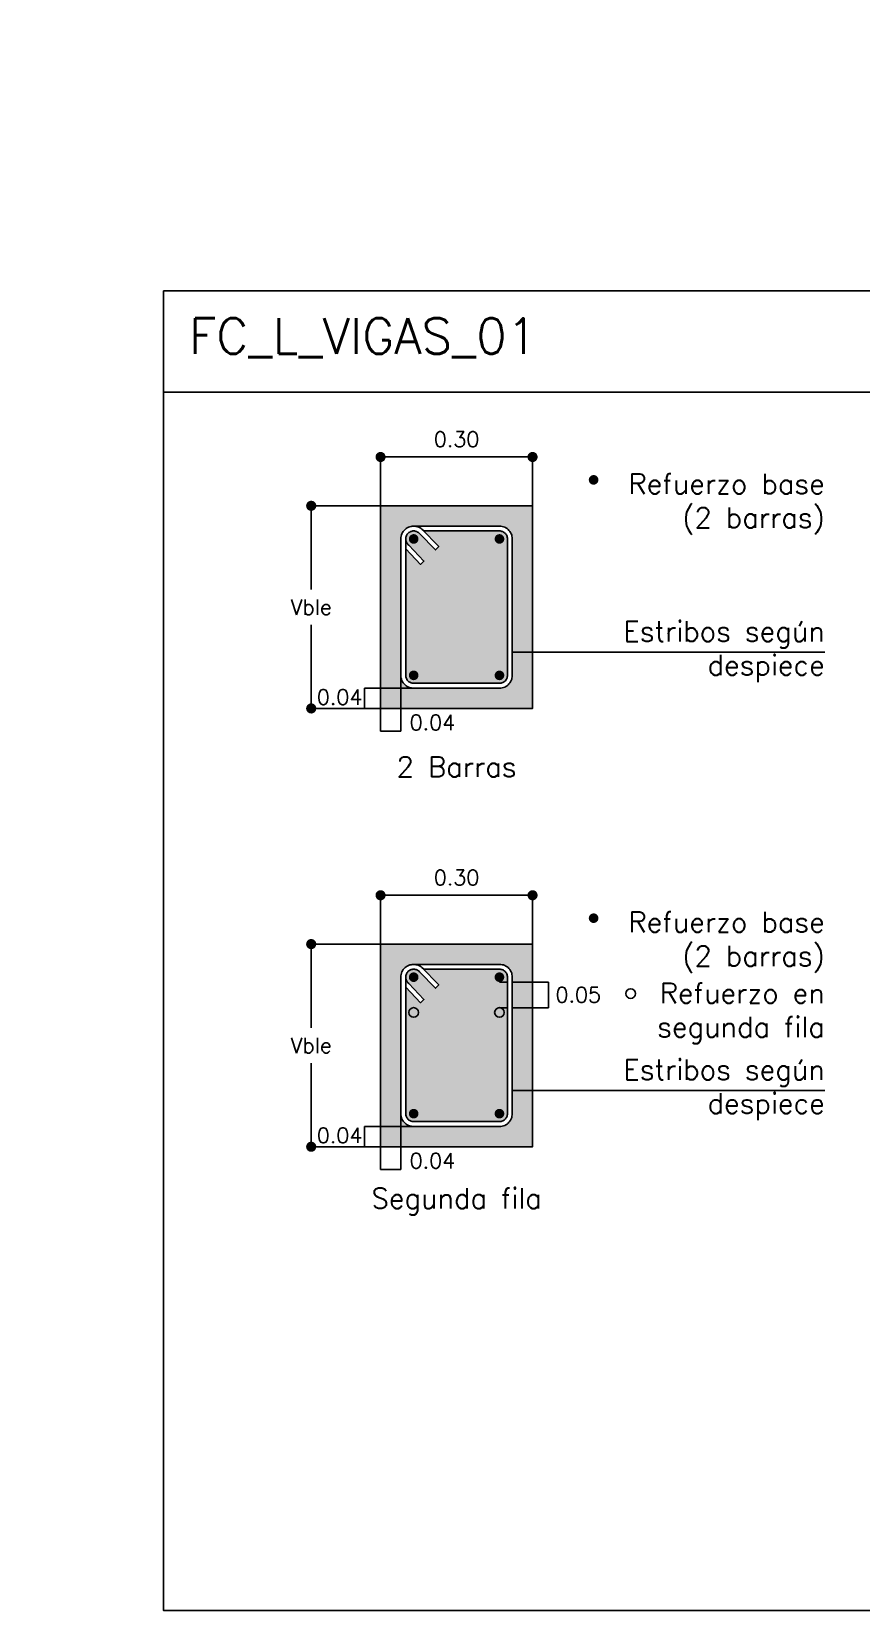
# Model space of a CAD drawing. Header units: millimetres. Extents: x -42 to 124, y -10 to 43.
# Drawn here: x 68.626 to 70.264, y -9.584 to -6.467 of the extents above; entities that cross this region are included whole.
import ezdxf
from ezdxf import colors
from ezdxf.entities.mleader import LeaderData, LeaderLine
from ezdxf.math import Vec2, Vec3

# ---------------------------------------------------------------- set-up
doc = ezdxf.new("R2010")
doc.units = ezdxf.units.MM
doc.header["$LTSCALE"] = 0.01
doc.header["$PDMODE"] = 3
for name, color, linetype in [('FC_BORDES', 4, 'Continuous'), ('FC_COTAS', 1, 'Continuous'), ('FC_COTAS @ 15', 1, 'Continuous'), ('FC_COTAS @ 20', 1, 'Continuous'), ('FC_HATCH 254', 254, 'Continuous'), ('FC_R-80 @ 20', 11, 'Continuous'), ('FC_REFUERZO 2', 1, 'Continuous')]:
    doc.layers.add(name, color=color, linetype=linetype)
doc.layers.add('FC_HOJA', color=230, linetype='Continuous', plot=False)
doc.layers.add('FC_HOJA @ 20', color=230, linetype='Continuous', plot=False)
doc.styles.add('FC_TEXT', font='romans.shx', dxfattribs={"height": 0.002})
doc.styles.add('FC_TEXT1', font='romans.shx')
doc.dimstyles.new('FC_COTAS', dxfattribs={"dimtxt": 0.0015, "dimasz": 0.001, "dimexe": 0, "dimexo": 0, "dimgap": 0.001, "dimtad": 1, "dimtih": 1, "dimtoh": 1, "dimzin": 0, "dimdsep": 46, "dimtxsty": 'FC_TEXT1', "dimblk": 'DOT', "dimcen": 0.09, "dimclrd": 256, "dimclre": 256, "dimclrt": 256, "dimadec": 0, "dimazin": 0, "dimtfac": 1, "dimtix": 1, "dimtmove": 2, "dimatfit": 3, "dimfxl": 1.002, "dimtolj": 1, "dimtzin": 0, "dimlwd": -1, "dimarcsym": 0})
doc.dimstyles.new('FC_COTAS$7', dxfattribs={"dimtxt": 0.002, "dimasz": 0.002, "dimexe": 0, "dimexo": 0, "dimgap": 0.000375, "dimtad": 2, "dimtih": 1, "dimtoh": 1, "dimzin": 0, "dimdsep": 46, "dimtxsty": 'FC_TEXT1', "dimblk": 'DOT', "dimcen": 0.09, "dimclrd": 256, "dimclre": 256, "dimclrt": 11, "dimadec": 0, "dimazin": 0, "dimtfac": 1, "dimtix": 1, "dimtmove": 2, "dimatfit": 3, "dimfxl": 1.002, "dimtolj": 1, "dimtzin": 0, "dimlwd": -1, "dimarcsym": 0})

# ---------------------------------------------------------------- blocks, each defined once
blk = doc.blocks.new('_Dot')
at = {"color": 0, "linetype": 'ByBlock', "lineweight": -2}
blk.add_line((-0.5, 0), (-1, 0), dxfattribs=at)
at = {"color": 0, "linetype": 'ByBlock', "const_width": 0.5}
blk.add_lwpolyline([(-0.25, 0, 1), (0.25, 0, 1)], format="xyb", close=True, dxfattribs=at)
blk = doc.blocks.new('*D259')
at = {"layer": 'Defpoints', "color": 0, "transparency": 16777216}
for p in [(69.3151, -7.3068), (69.3151, -7.4032), (69.6151, -7.4032)]:
    blk.add_point(p, dxfattribs=at)
at = {"layer": 'FC_COTAS', "lineweight": -2, "transparency": 16777216}
for p, q in [((69.3151, -7.4032), (69.3151, -7.3068)), ((69.6151, -7.4032), (69.6151, -7.3068))]:
    blk.add_line(p, q, dxfattribs=at)
at = {"layer": 'FC_COTAS', "transparency": 16777216}
blk.add_line((69.5951, -7.3068), (69.3351, -7.3068), dxfattribs=at)
at = {"layer": 'FC_COTAS', "transparency": 16777216, "xscale": 0.02, "yscale": 0.02, "zscale": 0.02, "rotation": 180}
blk.add_blockref('_Dot', (69.3151, -7.3068), dxfattribs=at)
at = {"layer": 'FC_COTAS', "transparency": 16777216, "xscale": 0.02, "yscale": 0.02, "zscale": 0.02}
blk.add_blockref('_Dot', (69.6151, -7.3068), dxfattribs=at)
at = {"layer": 'FC_COTAS', "transparency": 16777216, "insert": (69.4651, -7.2718), "char_height": 0.03, "attachment_point": 5, "style": 'FC_TEXT1'}
blk.add_mtext('\\A1;0.30 ', dxfattribs=at)
blk = doc.blocks.new('*D260')
at = {"layer": 'Defpoints', "color": 0, "transparency": 16777216}
for p in [(69.2836, -7.7632), (69.3804, -7.7632), (69.3151, -7.8032)]:
    blk.add_point(p, dxfattribs=at)
at = {"layer": 'FC_COTAS', "lineweight": -2, "transparency": 16777216}
for p, q in [((69.3804, -7.7632), (69.2836, -7.7632)), ((69.3151, -7.8032), (69.2836, -7.8032))]:
    blk.add_line(p, q, dxfattribs=at)
at = {"layer": 'FC_COTAS', "transparency": 16777216}
blk.add_line((69.2836, -7.8032), (69.2836, -7.7632), dxfattribs=at)
at = {"layer": 'FC_COTAS', "transparency": 16777216, "insert": (69.2343, -7.7808), "char_height": 0.03, "attachment_point": 5, "style": 'FC_TEXT1'}
blk.add_mtext('\\A1;0.04', dxfattribs=at)
blk = doc.blocks.new('*D261')
at = {"layer": 'Defpoints', "color": 0, "transparency": 16777216}
for p in [(69.3551, -7.7379), (69.3151, -7.8032), (69.3551, -7.8481)]:
    blk.add_point(p, dxfattribs=at)
at = {"layer": 'FC_COTAS', "lineweight": -2, "transparency": 16777216}
for p, q in [((69.3551, -7.7379), (69.3551, -7.8481)), ((69.3151, -7.8032), (69.3151, -7.8481))]:
    blk.add_line(p, q, dxfattribs=at)
at = {"layer": 'FC_COTAS', "transparency": 16777216}
blk.add_line((69.3151, -7.8481), (69.3551, -7.8481), dxfattribs=at)
at = {"layer": 'FC_COTAS', "transparency": 16777216, "insert": (69.4175, -7.8309), "char_height": 0.03, "attachment_point": 5, "style": 'FC_TEXT1'}
blk.add_mtext('\\A1;0.04', dxfattribs=at)
blk = doc.blocks.new('*D262')
at = {"layer": 'Defpoints', "color": 0, "transparency": 16777216}
for p in [(69.1782, -7.4032), (69.3151, -7.4032), (69.3151, -7.8032)]:
    blk.add_point(p, dxfattribs=at)
at = {"layer": 'FC_COTAS', "lineweight": -2, "transparency": 16777216}
for p, q in [((69.3151, -7.4032), (69.1782, -7.4032)), ((69.3151, -7.8032), (69.1782, -7.8032))]:
    blk.add_line(p, q, dxfattribs=at)
at = {"layer": 'FC_COTAS', "transparency": 16777216}
for p, q in [((69.1782, -7.4232), (69.1782, -7.5682)), ((69.1782, -7.7832), (69.1782, -7.6382))]:
    blk.add_line(p, q, dxfattribs=at)
at = {"layer": 'FC_COTAS', "transparency": 16777216, "xscale": 0.02, "yscale": 0.02, "zscale": 0.02}
for p, rotation in [((69.1782, -7.4032), 90), ((69.1782, -7.8032), 270)]:
    blk.add_blockref('_Dot', p, dxfattribs=dict(at, rotation=rotation))
at = {"layer": 'FC_COTAS', "transparency": 16777216, "insert": (69.1782, -7.6032), "char_height": 0.03, "attachment_point": 5, "style": 'FC_TEXT1'}
blk.add_mtext('\\A1;Vble', dxfattribs=at)
blk = doc.blocks.new('*D281')
at = {"layer": 'Defpoints', "color": 0, "transparency": 16777216}
for p in [(69.2836, -8.6284), (69.3804, -8.6284), (69.3151, -8.6684)]:
    blk.add_point(p, dxfattribs=at)
at = {"layer": 'FC_COTAS', "lineweight": -2, "transparency": 16777216}
for p, q in [((69.3804, -8.6284), (69.2836, -8.6284)), ((69.3151, -8.6684), (69.2836, -8.6684))]:
    blk.add_line(p, q, dxfattribs=at)
at = {"layer": 'FC_COTAS', "transparency": 16777216}
blk.add_line((69.2836, -8.6684), (69.2836, -8.6284), dxfattribs=at)
at = {"layer": 'FC_COTAS', "transparency": 16777216, "insert": (69.2343, -8.646), "char_height": 0.03, "attachment_point": 5, "style": 'FC_TEXT1'}
blk.add_mtext('\\A1;0.04', dxfattribs=at)
blk = doc.blocks.new('*D282')
at = {"layer": 'Defpoints', "color": 0, "transparency": 16777216}
for p in [(69.3151, -8.172), (69.3151, -8.2684), (69.6151, -8.2684)]:
    blk.add_point(p, dxfattribs=at)
at = {"layer": 'FC_COTAS', "lineweight": -2, "transparency": 16777216}
for p, q in [((69.3151, -8.2684), (69.3151, -8.172)), ((69.6151, -8.2684), (69.6151, -8.172))]:
    blk.add_line(p, q, dxfattribs=at)
at = {"layer": 'FC_COTAS', "transparency": 16777216}
blk.add_line((69.5951, -8.172), (69.3351, -8.172), dxfattribs=at)
at = {"layer": 'FC_COTAS', "transparency": 16777216, "xscale": 0.02, "yscale": 0.02, "zscale": 0.02, "rotation": 180}
blk.add_blockref('_Dot', (69.3151, -8.172), dxfattribs=at)
at = {"layer": 'FC_COTAS', "transparency": 16777216, "xscale": 0.02, "yscale": 0.02, "zscale": 0.02}
blk.add_blockref('_Dot', (69.6151, -8.172), dxfattribs=at)
at = {"layer": 'FC_COTAS', "transparency": 16777216, "insert": (69.4651, -8.137), "char_height": 0.03, "attachment_point": 5, "style": 'FC_TEXT1'}
blk.add_mtext('\\A1;0.30 ', dxfattribs=at)
blk = doc.blocks.new('*D283')
at = {"layer": 'Defpoints', "color": 0, "transparency": 16777216}
for p in [(69.5498, -8.3432), (69.5498, -8.3939), (69.6469, -8.3939)]:
    blk.add_point(p, dxfattribs=at)
at = {"layer": 'FC_COTAS', "lineweight": -2, "transparency": 16777216}
for p, q in [((69.5498, -8.3432), (69.6469, -8.3432)), ((69.5498, -8.3939), (69.6469, -8.3939))]:
    blk.add_line(p, q, dxfattribs=at)
at = {"layer": 'FC_COTAS', "transparency": 16777216}
blk.add_line((69.6469, -8.3432), (69.6469, -8.3939), dxfattribs=at)
at = {"layer": 'FC_COTAS', "transparency": 16777216, "insert": (69.7053, -8.3685), "char_height": 0.03, "attachment_point": 5, "style": 'FC_TEXT1'}
blk.add_mtext('\\A1;0.05', dxfattribs=at)
blk = doc.blocks.new('*D287')
at = {"layer": 'Defpoints', "color": 0, "transparency": 16777216}
for p in [(69.1782, -8.2684), (69.3151, -8.2684), (69.3151, -8.6684)]:
    blk.add_point(p, dxfattribs=at)
at = {"layer": 'FC_COTAS', "lineweight": -2, "transparency": 16777216}
for p, q in [((69.3151, -8.2684), (69.1782, -8.2684)), ((69.3151, -8.6684), (69.1782, -8.6684))]:
    blk.add_line(p, q, dxfattribs=at)
at = {"layer": 'FC_COTAS', "transparency": 16777216}
for p, q in [((69.1782, -8.2884), (69.1782, -8.4334)), ((69.1782, -8.6484), (69.1782, -8.5034))]:
    blk.add_line(p, q, dxfattribs=at)
at = {"layer": 'FC_COTAS', "transparency": 16777216, "xscale": 0.02, "yscale": 0.02, "zscale": 0.02}
for p, rotation in [((69.1782, -8.2684), 90), ((69.1782, -8.6684), 270)]:
    blk.add_blockref('_Dot', p, dxfattribs=dict(at, rotation=rotation))
at = {"layer": 'FC_COTAS', "transparency": 16777216, "insert": (69.1782, -8.4684), "char_height": 0.03, "attachment_point": 5, "style": 'FC_TEXT1'}
blk.add_mtext('\\A1;Vble', dxfattribs=at)
blk = doc.blocks.new('*D308')
at = {"layer": 'Defpoints', "color": 0, "transparency": 16777216}
for p in [(69.3551, -8.6031), (69.3151, -8.6684), (69.3551, -8.7133)]:
    blk.add_point(p, dxfattribs=at)
at = {"layer": 'FC_COTAS', "lineweight": -2, "transparency": 16777216}
for p, q in [((69.3551, -8.6031), (69.3551, -8.7133)), ((69.3151, -8.6684), (69.3151, -8.7133))]:
    blk.add_line(p, q, dxfattribs=at)
at = {"layer": 'FC_COTAS', "transparency": 16777216}
blk.add_line((69.3151, -8.7133), (69.3551, -8.7133), dxfattribs=at)
at = {"layer": 'FC_COTAS', "transparency": 16777216, "insert": (69.4175, -8.6961), "char_height": 0.03, "attachment_point": 5, "style": 'FC_TEXT1'}
blk.add_mtext('\\A1;0.04', dxfattribs=at)
blk = doc.blocks.new('*U88')
at = {"color": 0, "ltscale": 1.5}
blk.add_lwpolyline([(-0.0648, -0.0096), (-0.0648, -0.0096)], dxfattribs=at)
blk.add_wipeout([(-0.0828, 0), (0.0847, 0), (0.0873, -0.0001), (0.0899, -0.0006), (0.0925, -0.0012), (0.095, -0.0022), (0.0973, -0.0034), (0.0996, -0.0048), (0.1016, -0.0065), (0.1035, -0.0084), (0.1052, -0.0104), (0.1066, -0.0127), (0.1078, -0.015), (0.1088, -0.0175), (0.1094, -0.0201), (0.1099, -0.0227), (0.11, -0.0253), (0.11, -0.2947), (0.1099, -0.2973), (0.1094, -0.2999), (0.1088, -0.3025), (0.1078, -0.305), (0.1066, -0.3073), (0.1052, -0.3096), (0.1035, -0.3116), (0.1016, -0.3135), (0.0996, -0.3152), (0.0973, -0.3166), (0.095, -0.3178), (0.0925, -0.3188), (0.0899, -0.3194), (0.0873, -0.3199), (0.0847, -0.32), (-0.0847, -0.32), (-0.0873, -0.3199), (-0.0899, -0.3194), (-0.0925, -0.3188), (-0.095, -0.3178), (-0.0973, -0.3166), (-0.0996, -0.3152), (-0.1016, -0.3135), (-0.1035, -0.3116), (-0.1052, -0.3096), (-0.1066, -0.3073), (-0.1078, -0.305), (-0.1088, -0.3025), (-0.1094, -0.2999), (-0.1099, -0.2973), (-0.11, -0.2947), (-0.11, -0.0253), (-0.1099, -0.0227), (-0.1094, -0.0201), (-0.1088, -0.0175), (-0.1078, -0.015), (-0.1066, -0.0127), (-0.1052, -0.0104), (-0.1035, -0.0084), (-0.1016, -0.0065), (-0.0996, -0.0048), (-0.0973, -0.0034), (-0.095, -0.0022), (-0.0925, -0.0012), (-0.0899, -0.0006), (-0.0873, -0.0001), (-0.0847, 0), (-0.082, -0.0001), (-0.0794, -0.0006), (-0.0768, -0.0012), (-0.0744, -0.0022), (-0.072, -0.0034), (-0.0698, -0.0048), (-0.0684, -0.006), (-0.035, -0.0403), (-0.0418, -0.047), (-0.073, -0.0148), (-0.0741, -0.0137), (-0.0754, -0.0126), (-0.0768, -0.0117), (-0.0783, -0.011), (-0.0798, -0.0104), (-0.0814, -0.01), (-0.083, -0.0097), (-0.0847, -0.0096), (-0.0863, -0.0097), (-0.0879, -0.01), (-0.0895, -0.0104), (-0.0911, -0.011), (-0.0925, -0.0117), (-0.0939, -0.0126), (-0.0952, -0.0137), (-0.0963, -0.0148), (-0.0974, -0.0161), (-0.0983, -0.0175), (-0.099, -0.0189), (-0.0996, -0.0205), (-0.1, -0.0221), (-0.1003, -0.0237), (-0.1004, -0.0253), (-0.1003, -0.027), (-0.1, -0.0286), (-0.0996, -0.0302), (-0.099, -0.0317), (-0.0983, -0.0332), (-0.0974, -0.0346), (-0.0963, -0.0359), (-0.0952, -0.037), (-0.0941, -0.0379), (-0.0645, -0.0691), (-0.0715, -0.0757), (-0.1004, -0.0452), (-0.1004, -0.2947), (-0.1003, -0.2963), (-0.1, -0.2979), (-0.0996, -0.2995), (-0.099, -0.3011), (-0.0983, -0.3025), (-0.0974, -0.3039), (-0.0963, -0.3052), (-0.0952, -0.3063), (-0.0939, -0.3074), (-0.0925, -0.3083), (-0.0911, -0.309), (-0.0895, -0.3096), (-0.0879, -0.31), (-0.0863, -0.3103), (-0.0847, -0.3104), (0.0847, -0.3104), (0.0863, -0.3103), (0.0879, -0.31), (0.0895, -0.3096), (0.0911, -0.309), (0.0925, -0.3083), (0.0939, -0.3074), (0.0952, -0.3063), (0.0963, -0.3052), (0.0974, -0.3039), (0.0983, -0.3025), (0.099, -0.3011), (0.0996, -0.2995), (0.1, -0.2979), (0.1003, -0.2963), (0.1004, -0.2947), (0.1004, -0.0253), (0.1003, -0.0237), (0.1, -0.0221), (0.0996, -0.0205), (0.099, -0.0189), (0.0983, -0.0175), (0.0974, -0.0161), (0.0963, -0.0148), (0.0952, -0.0137), (0.0939, -0.0126), (0.0925, -0.0117), (0.0911, -0.011), (0.0895, -0.0104), (0.0879, -0.01), (0.0863, -0.0097), (0.0857, -0.0097), (-0.0646, -0.0097), (-0.0683, -0.0059), (-0.0697, -0.0048), (-0.0719, -0.0033), (-0.0743, -0.0021), (-0.0768, -0.0011), (-0.0794, -0.0005), (-0.082, 0)], dxfattribs=at)
blk.add_lwpolyline([(-0.0828, 0), (0.0847, 0), (0.0873, -0.0001), (0.0899, -0.0006), (0.0925, -0.0012), (0.095, -0.0022), (0.0973, -0.0034), (0.0996, -0.0048), (0.1016, -0.0065), (0.1035, -0.0084), (0.1052, -0.0104), (0.1066, -0.0127), (0.1078, -0.015), (0.1088, -0.0175), (0.1094, -0.0201), (0.1099, -0.0227), (0.11, -0.0253), (0.11, -0.2947), (0.1099, -0.2973), (0.1094, -0.2999), (0.1088, -0.3025), (0.1078, -0.305), (0.1066, -0.3073), (0.1052, -0.3096), (0.1035, -0.3116), (0.1016, -0.3135), (0.0996, -0.3152), (0.0973, -0.3166), (0.095, -0.3178), (0.0925, -0.3188), (0.0899, -0.3194), (0.0873, -0.3199), (0.0847, -0.32), (-0.0847, -0.32), (-0.0873, -0.3199), (-0.0899, -0.3194), (-0.0925, -0.3188), (-0.095, -0.3178), (-0.0973, -0.3166), (-0.0996, -0.3152), (-0.1016, -0.3135), (-0.1035, -0.3116), (-0.1052, -0.3096), (-0.1066, -0.3073), (-0.1078, -0.305), (-0.1088, -0.3025), (-0.1094, -0.2999), (-0.1099, -0.2973), (-0.11, -0.2947), (-0.11, -0.0253), (-0.1099, -0.0227), (-0.1094, -0.0201), (-0.1088, -0.0175), (-0.1078, -0.015), (-0.1066, -0.0127), (-0.1052, -0.0104), (-0.1035, -0.0084), (-0.1016, -0.0065), (-0.0996, -0.0048), (-0.0973, -0.0034), (-0.095, -0.0022), (-0.0925, -0.0012), (-0.0899, -0.0006), (-0.0873, -0.0001), (-0.0847, 0), (-0.082, -0.0001), (-0.0794, -0.0006), (-0.0768, -0.0012), (-0.0744, -0.0022), (-0.072, -0.0034), (-0.0698, -0.0048), (-0.0684, -0.006), (-0.035, -0.0403), (-0.0418, -0.047), (-0.073, -0.0148), (-0.0741, -0.0137), (-0.0754, -0.0126), (-0.0768, -0.0117), (-0.0783, -0.011), (-0.0798, -0.0104), (-0.0814, -0.01), (-0.083, -0.0097), (-0.0847, -0.0096), (-0.0863, -0.0097), (-0.0879, -0.01), (-0.0895, -0.0104), (-0.0911, -0.011), (-0.0925, -0.0117), (-0.0939, -0.0126), (-0.0952, -0.0137), (-0.0963, -0.0148), (-0.0974, -0.0161), (-0.0983, -0.0175), (-0.099, -0.0189), (-0.0996, -0.0205), (-0.1, -0.0221), (-0.1003, -0.0237), (-0.1004, -0.0253), (-0.1003, -0.027), (-0.1, -0.0286), (-0.0996, -0.0302), (-0.099, -0.0317), (-0.0983, -0.0332), (-0.0974, -0.0346), (-0.0963, -0.0359), (-0.0952, -0.037), (-0.0941, -0.0379), (-0.0645, -0.0691), (-0.0715, -0.0757), (-0.1004, -0.0452), (-0.1004, -0.2947), (-0.1003, -0.2963), (-0.1, -0.2979), (-0.0996, -0.2995), (-0.099, -0.3011), (-0.0983, -0.3025), (-0.0974, -0.3039), (-0.0963, -0.3052), (-0.0952, -0.3063), (-0.0939, -0.3074), (-0.0925, -0.3083), (-0.0911, -0.309), (-0.0895, -0.3096), (-0.0879, -0.31), (-0.0863, -0.3103), (-0.0847, -0.3104), (0.0847, -0.3104), (0.0863, -0.3103), (0.0879, -0.31), (0.0895, -0.3096), (0.0911, -0.309), (0.0925, -0.3083), (0.0939, -0.3074), (0.0952, -0.3063), (0.0963, -0.3052), (0.0974, -0.3039), (0.0983, -0.3025), (0.099, -0.3011), (0.0996, -0.2995), (0.1, -0.2979), (0.1003, -0.2963), (0.1004, -0.2947), (0.1004, -0.0253), (0.1003, -0.0237), (0.1, -0.0221), (0.0996, -0.0205), (0.099, -0.0189), (0.0983, -0.0175), (0.0974, -0.0161), (0.0963, -0.0148), (0.0952, -0.0137), (0.0939, -0.0126), (0.0925, -0.0117), (0.0911, -0.011), (0.0895, -0.0104), (0.0879, -0.01), (0.0863, -0.0097), (0.0857, -0.0097), (-0.0646, -0.0097), (-0.0683, -0.0059), (-0.0697, -0.0048), (-0.0719, -0.0033), (-0.0743, -0.0021), (-0.0768, -0.0011), (-0.0794, -0.0005), (-0.082, 0)], close=True, dxfattribs=at)
blk.add_lwpolyline([(-0.1004, -0.0452), (-0.1004, -0.0253)], dxfattribs=at)
blk = doc.blocks.new('*U82')
at = {"color": 0, "ltscale": 1.5}
blk.add_lwpolyline([(-0.0648, -0.0096), (-0.0648, -0.0096)], dxfattribs=at)
blk.add_wipeout([(-0.0828, 0), (0.0847, 0), (0.0873, -0.0001), (0.0899, -0.0006), (0.0925, -0.0012), (0.095, -0.0022), (0.0973, -0.0034), (0.0996, -0.0048), (0.1016, -0.0065), (0.1035, -0.0084), (0.1052, -0.0104), (0.1066, -0.0127), (0.1078, -0.015), (0.1088, -0.0175), (0.1094, -0.0201), (0.1099, -0.0227), (0.11, -0.0253), (0.11, -0.2947), (0.1099, -0.2973), (0.1094, -0.2999), (0.1088, -0.3025), (0.1078, -0.305), (0.1066, -0.3073), (0.1052, -0.3096), (0.1035, -0.3116), (0.1016, -0.3135), (0.0996, -0.3152), (0.0973, -0.3166), (0.095, -0.3178), (0.0925, -0.3188), (0.0899, -0.3194), (0.0873, -0.3199), (0.0847, -0.32), (-0.0847, -0.32), (-0.0873, -0.3199), (-0.0899, -0.3194), (-0.0925, -0.3188), (-0.095, -0.3178), (-0.0973, -0.3166), (-0.0996, -0.3152), (-0.1016, -0.3135), (-0.1035, -0.3116), (-0.1052, -0.3096), (-0.1066, -0.3073), (-0.1078, -0.305), (-0.1088, -0.3025), (-0.1094, -0.2999), (-0.1099, -0.2973), (-0.11, -0.2947), (-0.11, -0.0253), (-0.1099, -0.0227), (-0.1094, -0.0201), (-0.1088, -0.0175), (-0.1078, -0.015), (-0.1066, -0.0127), (-0.1052, -0.0104), (-0.1035, -0.0084), (-0.1016, -0.0065), (-0.0996, -0.0048), (-0.0973, -0.0034), (-0.095, -0.0022), (-0.0925, -0.0012), (-0.0899, -0.0006), (-0.0873, -0.0001), (-0.0847, 0), (-0.082, -0.0001), (-0.0794, -0.0006), (-0.0768, -0.0012), (-0.0744, -0.0022), (-0.072, -0.0034), (-0.0698, -0.0048), (-0.0684, -0.006), (-0.035, -0.0403), (-0.0418, -0.047), (-0.073, -0.0148), (-0.0741, -0.0137), (-0.0754, -0.0126), (-0.0768, -0.0117), (-0.0783, -0.011), (-0.0798, -0.0104), (-0.0814, -0.01), (-0.083, -0.0097), (-0.0847, -0.0096), (-0.0863, -0.0097), (-0.0879, -0.01), (-0.0895, -0.0104), (-0.0911, -0.011), (-0.0925, -0.0117), (-0.0939, -0.0126), (-0.0952, -0.0137), (-0.0963, -0.0148), (-0.0974, -0.0161), (-0.0983, -0.0175), (-0.099, -0.0189), (-0.0996, -0.0205), (-0.1, -0.0221), (-0.1003, -0.0237), (-0.1004, -0.0253), (-0.1003, -0.027), (-0.1, -0.0286), (-0.0996, -0.0302), (-0.099, -0.0317), (-0.0983, -0.0332), (-0.0974, -0.0346), (-0.0963, -0.0359), (-0.0952, -0.037), (-0.0941, -0.0379), (-0.0645, -0.0691), (-0.0715, -0.0757), (-0.1004, -0.0452), (-0.1004, -0.2947), (-0.1003, -0.2963), (-0.1, -0.2979), (-0.0996, -0.2995), (-0.099, -0.3011), (-0.0983, -0.3025), (-0.0974, -0.3039), (-0.0963, -0.3052), (-0.0952, -0.3063), (-0.0939, -0.3074), (-0.0925, -0.3083), (-0.0911, -0.309), (-0.0895, -0.3096), (-0.0879, -0.31), (-0.0863, -0.3103), (-0.0847, -0.3104), (0.0847, -0.3104), (0.0863, -0.3103), (0.0879, -0.31), (0.0895, -0.3096), (0.0911, -0.309), (0.0925, -0.3083), (0.0939, -0.3074), (0.0952, -0.3063), (0.0963, -0.3052), (0.0974, -0.3039), (0.0983, -0.3025), (0.099, -0.3011), (0.0996, -0.2995), (0.1, -0.2979), (0.1003, -0.2963), (0.1004, -0.2947), (0.1004, -0.0253), (0.1003, -0.0237), (0.1, -0.0221), (0.0996, -0.0205), (0.099, -0.0189), (0.0983, -0.0175), (0.0974, -0.0161), (0.0963, -0.0148), (0.0952, -0.0137), (0.0939, -0.0126), (0.0925, -0.0117), (0.0911, -0.011), (0.0895, -0.0104), (0.0879, -0.01), (0.0863, -0.0097), (0.0857, -0.0097), (-0.0646, -0.0097), (-0.0683, -0.0059), (-0.0697, -0.0048), (-0.0719, -0.0033), (-0.0743, -0.0021), (-0.0768, -0.0011), (-0.0794, -0.0005), (-0.082, 0)], dxfattribs=at)
blk.add_lwpolyline([(-0.0828, 0), (0.0847, 0), (0.0873, -0.0001), (0.0899, -0.0006), (0.0925, -0.0012), (0.095, -0.0022), (0.0973, -0.0034), (0.0996, -0.0048), (0.1016, -0.0065), (0.1035, -0.0084), (0.1052, -0.0104), (0.1066, -0.0127), (0.1078, -0.015), (0.1088, -0.0175), (0.1094, -0.0201), (0.1099, -0.0227), (0.11, -0.0253), (0.11, -0.2947), (0.1099, -0.2973), (0.1094, -0.2999), (0.1088, -0.3025), (0.1078, -0.305), (0.1066, -0.3073), (0.1052, -0.3096), (0.1035, -0.3116), (0.1016, -0.3135), (0.0996, -0.3152), (0.0973, -0.3166), (0.095, -0.3178), (0.0925, -0.3188), (0.0899, -0.3194), (0.0873, -0.3199), (0.0847, -0.32), (-0.0847, -0.32), (-0.0873, -0.3199), (-0.0899, -0.3194), (-0.0925, -0.3188), (-0.095, -0.3178), (-0.0973, -0.3166), (-0.0996, -0.3152), (-0.1016, -0.3135), (-0.1035, -0.3116), (-0.1052, -0.3096), (-0.1066, -0.3073), (-0.1078, -0.305), (-0.1088, -0.3025), (-0.1094, -0.2999), (-0.1099, -0.2973), (-0.11, -0.2947), (-0.11, -0.0253), (-0.1099, -0.0227), (-0.1094, -0.0201), (-0.1088, -0.0175), (-0.1078, -0.015), (-0.1066, -0.0127), (-0.1052, -0.0104), (-0.1035, -0.0084), (-0.1016, -0.0065), (-0.0996, -0.0048), (-0.0973, -0.0034), (-0.095, -0.0022), (-0.0925, -0.0012), (-0.0899, -0.0006), (-0.0873, -0.0001), (-0.0847, 0), (-0.082, -0.0001), (-0.0794, -0.0006), (-0.0768, -0.0012), (-0.0744, -0.0022), (-0.072, -0.0034), (-0.0698, -0.0048), (-0.0684, -0.006), (-0.035, -0.0403), (-0.0418, -0.047), (-0.073, -0.0148), (-0.0741, -0.0137), (-0.0754, -0.0126), (-0.0768, -0.0117), (-0.0783, -0.011), (-0.0798, -0.0104), (-0.0814, -0.01), (-0.083, -0.0097), (-0.0847, -0.0096), (-0.0863, -0.0097), (-0.0879, -0.01), (-0.0895, -0.0104), (-0.0911, -0.011), (-0.0925, -0.0117), (-0.0939, -0.0126), (-0.0952, -0.0137), (-0.0963, -0.0148), (-0.0974, -0.0161), (-0.0983, -0.0175), (-0.099, -0.0189), (-0.0996, -0.0205), (-0.1, -0.0221), (-0.1003, -0.0237), (-0.1004, -0.0253), (-0.1003, -0.027), (-0.1, -0.0286), (-0.0996, -0.0302), (-0.099, -0.0317), (-0.0983, -0.0332), (-0.0974, -0.0346), (-0.0963, -0.0359), (-0.0952, -0.037), (-0.0941, -0.0379), (-0.0645, -0.0691), (-0.0715, -0.0757), (-0.1004, -0.0452), (-0.1004, -0.2947), (-0.1003, -0.2963), (-0.1, -0.2979), (-0.0996, -0.2995), (-0.099, -0.3011), (-0.0983, -0.3025), (-0.0974, -0.3039), (-0.0963, -0.3052), (-0.0952, -0.3063), (-0.0939, -0.3074), (-0.0925, -0.3083), (-0.0911, -0.309), (-0.0895, -0.3096), (-0.0879, -0.31), (-0.0863, -0.3103), (-0.0847, -0.3104), (0.0847, -0.3104), (0.0863, -0.3103), (0.0879, -0.31), (0.0895, -0.3096), (0.0911, -0.309), (0.0925, -0.3083), (0.0939, -0.3074), (0.0952, -0.3063), (0.0963, -0.3052), (0.0974, -0.3039), (0.0983, -0.3025), (0.099, -0.3011), (0.0996, -0.2995), (0.1, -0.2979), (0.1003, -0.2963), (0.1004, -0.2947), (0.1004, -0.0253), (0.1003, -0.0237), (0.1, -0.0221), (0.0996, -0.0205), (0.099, -0.0189), (0.0983, -0.0175), (0.0974, -0.0161), (0.0963, -0.0148), (0.0952, -0.0137), (0.0939, -0.0126), (0.0925, -0.0117), (0.0911, -0.011), (0.0895, -0.0104), (0.0879, -0.01), (0.0863, -0.0097), (0.0857, -0.0097), (-0.0646, -0.0097), (-0.0683, -0.0059), (-0.0697, -0.0048), (-0.0719, -0.0033), (-0.0743, -0.0021), (-0.0768, -0.0011), (-0.0794, -0.0005), (-0.082, 0)], close=True, dxfattribs=at)
blk.add_lwpolyline([(-0.1004, -0.0452), (-0.1004, -0.0253)], dxfattribs=at)

msp = doc.modelspace()

# ---------------------------------------------------------------- hatches: boundary and pattern name
at = {"layer": 'FC_HATCH 254'}
h = msp.add_hatch(color=256, dxfattribs=at)
h.dxf.hatch_style = 1
h.paths.add_polyline_path([(69.3151, -7.8032), (69.3151, -7.4032), (69.6151, -7.4032), (69.6151, -7.8032)])
h = msp.add_hatch(color=256, dxfattribs=at)
h.dxf.hatch_style = 1
h.paths.add_polyline_path([(69.3151, -8.6684), (69.3151, -8.2684), (69.6151, -8.2684), (69.6151, -8.6684)])

# ---------------------------------------------------------------- linework, layer by layer
at = {"layer": 'FC_BORDES'}
for points in [[(69.3151, -7.8032), (69.3151, -7.4032), (69.6151, -7.4032), (69.6151, -7.8032)], [(69.3151, -8.6684), (69.3151, -8.2684), (69.6151, -8.2684), (69.6151, -8.6684)]]:
    msp.add_lwpolyline(points, close=True, dxfattribs=at)
at = {"layer": 'FC_HOJA', "ltscale": 0.6}
msp.add_lwpolyline([(68.8865, -6.9787), (75.5098, -6.9787), (75.5098, -9.5837), (68.8865, -9.5837)], close=True, dxfattribs=at)
msp.add_lwpolyline([(68.8865, -7.1787), (75.5098, -7.1787)], dxfattribs=at)
at = {"layer": 'FC_REFUERZO 2', "const_width": 0.0095}
for points in [[(69.7309, -7.352, 1), (69.7404, -7.352, 1)], [(69.3852, -7.4686, -1), (69.3757, -7.4686, -1)], [(69.545, -7.4686, 1), (69.5545, -7.4686, 1)], [(69.3852, -7.7379, 1), (69.3757, -7.7379, 1)], [(69.545, -7.7379, -1), (69.5545, -7.7379, -1)], [(69.7309, -8.2172, 1), (69.7404, -8.2172, 1)], [(69.3852, -8.3337, -1), (69.3757, -8.3337, -1)], [(69.545, -8.3337, 1), (69.5545, -8.3337, 1)], [(69.3852, -8.6031, 1), (69.3757, -8.6031, 1)], [(69.545, -8.6031, -1), (69.5545, -8.6031, -1)]]:
    msp.add_lwpolyline(points, format="xyb", close=True, dxfattribs=at)
at = {"layer": 'FC_REFUERZO 2'}
for centre in [(69.8089, -8.366), (69.3804, -8.4034), (69.5498, -8.4034)]:
    msp.add_circle(centre, 0.00954, dxfattribs=at)

# ---------------------------------------------------------------- texts
at = {"layer": 'FC_COTAS @ 20', "color": 11, "char_height": 0.04, "attachment_point": 9, "style": 'FC_TEXT1'}
for insert in [(70.1918, -7.751), (70.1918, -8.6162)]:
    msp.add_mtext('Estribos según\\Pdespiece', dxfattribs=dict(at, insert=insert))
at = {"layer": 'FC_HOJA @ 20', "insert": (68.937, -7.0712), "char_height": 0.07, "attachment_point": 4, "style": 'FC_TEXT'}
msp.add_mtext('FC_L_VIGAS_01', dxfattribs=at)
at = {"layer": 'FC_R-80 @ 20', "char_height": 0.04, "attachment_point": 9, "style": 'FC_TEXT1'}
for s, insert in [('Refuerzo base\\P(2 barras)', (70.1918, -7.4598)), ('Refuerzo base\\P(2 barras)', (70.1918, -8.325)), ('Refuerzo en\\Psegunda fila', (70.1918, -8.4652))]:
    msp.add_mtext(s, dxfattribs=dict(at, insert=insert))
at = {"layer": 'FC_R-80 @ 20', "char_height": 0.04, "attachment_point": 8, "style": 'FC_TEXT1'}
for s, insert, width in [('2 Barras', (69.4651, -7.9384), 0.267067), ('Segunda fila', (69.4651, -8.8036), 0.375638)]:
    msp.add_mtext(s, dxfattribs=dict(at, insert=insert, width=width))

# ---------------------------------------------------------------- dimensions: what is measured, and where the dimension line sits
at = {"layer": 'FC_COTAS @ 20'}
for base, p1, p2, picture, middle in [((69.3151, -7.3068), (69.6151, -7.4032), (69.3151, -7.4032), '*D259', (69.4651, -7.2718)), ((69.3151, -8.172), (69.6151, -8.2684), (69.3151, -8.2684), '*D282', (69.4651, -8.137))]:
    dim = msp.add_linear_dim(base=base, p1=p1, p2=p2, text='<> ', dimstyle='FC_COTAS', override={"dimscale": 20, "dimtix": 1, "dimtofl": 1, "dimtmove": 2, "dimatfit": 1}, dxfattribs=at)
    dim.commit()
    dim.dimension.update_dxf_attribs({"geometry": picture, "text_midpoint": middle})
for base, p1, p2, picture, middle in [((69.1782, -7.4032), (69.3151, -7.8032), (69.3151, -7.4032), '*D262', (69.1782, -7.6032)), ((69.1782, -8.2684), (69.3151, -8.6684), (69.3151, -8.2684), '*D287', (69.1782, -8.4684))]:
    dim = msp.add_linear_dim(base=base, p1=p1, p2=p2, angle=90, text='Vble', dimstyle='FC_COTAS', override={"dimscale": 20, "dimtix": 1, "dimtofl": 1, "dimtmove": 2, "dimatfit": 1}, dxfattribs=at)
    dim.commit()
    dim.dimension.update_dxf_attribs({"geometry": picture, "text_midpoint": middle})
for base, p1, p2, picture, middle in [((69.3551, -7.8481), (69.3151, -7.8032), (69.3551, -7.7379), '*D261', (69.4175, -7.8309)), ((69.3551, -8.7133), (69.3151, -8.6684), (69.3551, -8.6031), '*D308', (69.4175, -8.6961))]:
    dim = msp.add_linear_dim(base=base, p1=p1, p2=p2, dimstyle='FC_COTAS', override={"dimscale": 20, "dimtix": 1, "dimtofl": 1, "dimtmove": 2, "dimatfit": 1}, dxfattribs=at)
    dim.commit()
    dim.dimension.update_dxf_attribs({"geometry": picture, "text_midpoint": middle, "dimtype": 128})
for base, p1, p2, picture, middle in [((69.2836, -7.7632), (69.3151, -7.8032), (69.3804, -7.7632), '*D260', (69.2343, -7.7808)), ((69.6469, -8.3939), (69.5498, -8.3432), (69.5498, -8.3939), '*D283', (69.7053, -8.3685)), ((69.2836, -8.6284), (69.3151, -8.6684), (69.3804, -8.6284), '*D281', (69.2343, -8.646))]:
    dim = msp.add_linear_dim(base=base, p1=p1, p2=p2, angle=90, dimstyle='FC_COTAS', override={"dimscale": 20, "dimtix": 1, "dimtofl": 1, "dimtmove": 2, "dimatfit": 1}, dxfattribs=at)
    dim.commit()
    dim.dimension.update_dxf_attribs({"geometry": picture, "text_midpoint": middle, "dimtype": 128})

# ---------------------------------------------------------------- leaders
at = {"layer": 'FC_COTAS @ 15', "ltscale": 0.6}
ml = msp.add_multileader_mtext('Standard', dxfattribs=at)
ml.set_content('3E#3 a 0.12 Estribos tipo 1', color=11, style='FC_TEXT1')
ml.set_leader_properties()
ml.build(insert=Vec2(0, 0))
ml.multileader.update_dxf_attribs({"text_left_attachment_type": 6, "text_right_attachment_type": 6, "dogleg_length": 0.008, "arrow_head_size": 0.03, "scale": 15})
ctx = ml.context
ctx.base_point, ctx.scale, ctx.char_height, ctx.arrow_head_size, ctx.landing_gap_size, ctx.plane_origin = Vec3(66.6902, -6.5127), 15, 0.03, 0.03, 0.015, Vec3(67.6802, -6.8184)
ctx.left_attachment, ctx.right_attachment = 6, 6
notes = []
notes.append((ctx, [(1, (1, 1, 0), (67.68, -6.5127), (-1, 0), 0.4597, [(4, [(67.68, -6.8934), (67.68, -7.0069), (67.68, -6.7769)], 0, [])])]))
ctx.mtext.insert, ctx.mtext.width, ctx.mtext.flow_direction = Vec3(66.7052, -6.4727), 0.572296, 5
at = {"layer": 'FC_COTAS @ 20', "annotation_type": 0, "has_hookline": 1, "hookline_direction": 0, "text_width": 0.4362}
for points in [[(69.5751, -7.6923), (69.7481, -7.6923)], [(69.5751, -8.5575), (69.7481, -8.5575)]]:
    msp.add_leader(points, dimstyle='FC_COTAS$7', override={"dimscale": 20, "dimgap": 0.000375, "dimtad": 1}, dxfattribs=at)
for ctx, leaders in notes:
    for number, flags, end, landing, length, lines in leaders:
        leader = LeaderData()
        leader.index, (leader.has_last_leader_line, leader.has_dogleg_vector, leader.attachment_direction) = number, flags
        leader.last_leader_point, leader.dogleg_vector, leader.dogleg_length = Vec3(end), Vec3(landing), length
        for number, points, colour, breaks in lines:
            line = LeaderLine()
            line.index, line.vertices, line.color, line.breaks = number, Vec3.list(points), colors.encode_raw_color(colour), breaks
            leader.lines.append(line)
        ctx.leaders.append(leader)

# ---------------------------------------------------------------- next in the draw order: block references
at = {"layer": 'FC_REFUERZO 2'}
for name, p in [('*U88', (69.4651, -7.4432)), ('*U82', (69.4651, -8.3084))]:
    msp.add_blockref(name, p, dxfattribs=at)

doc.saveas('drawing.dxf')
